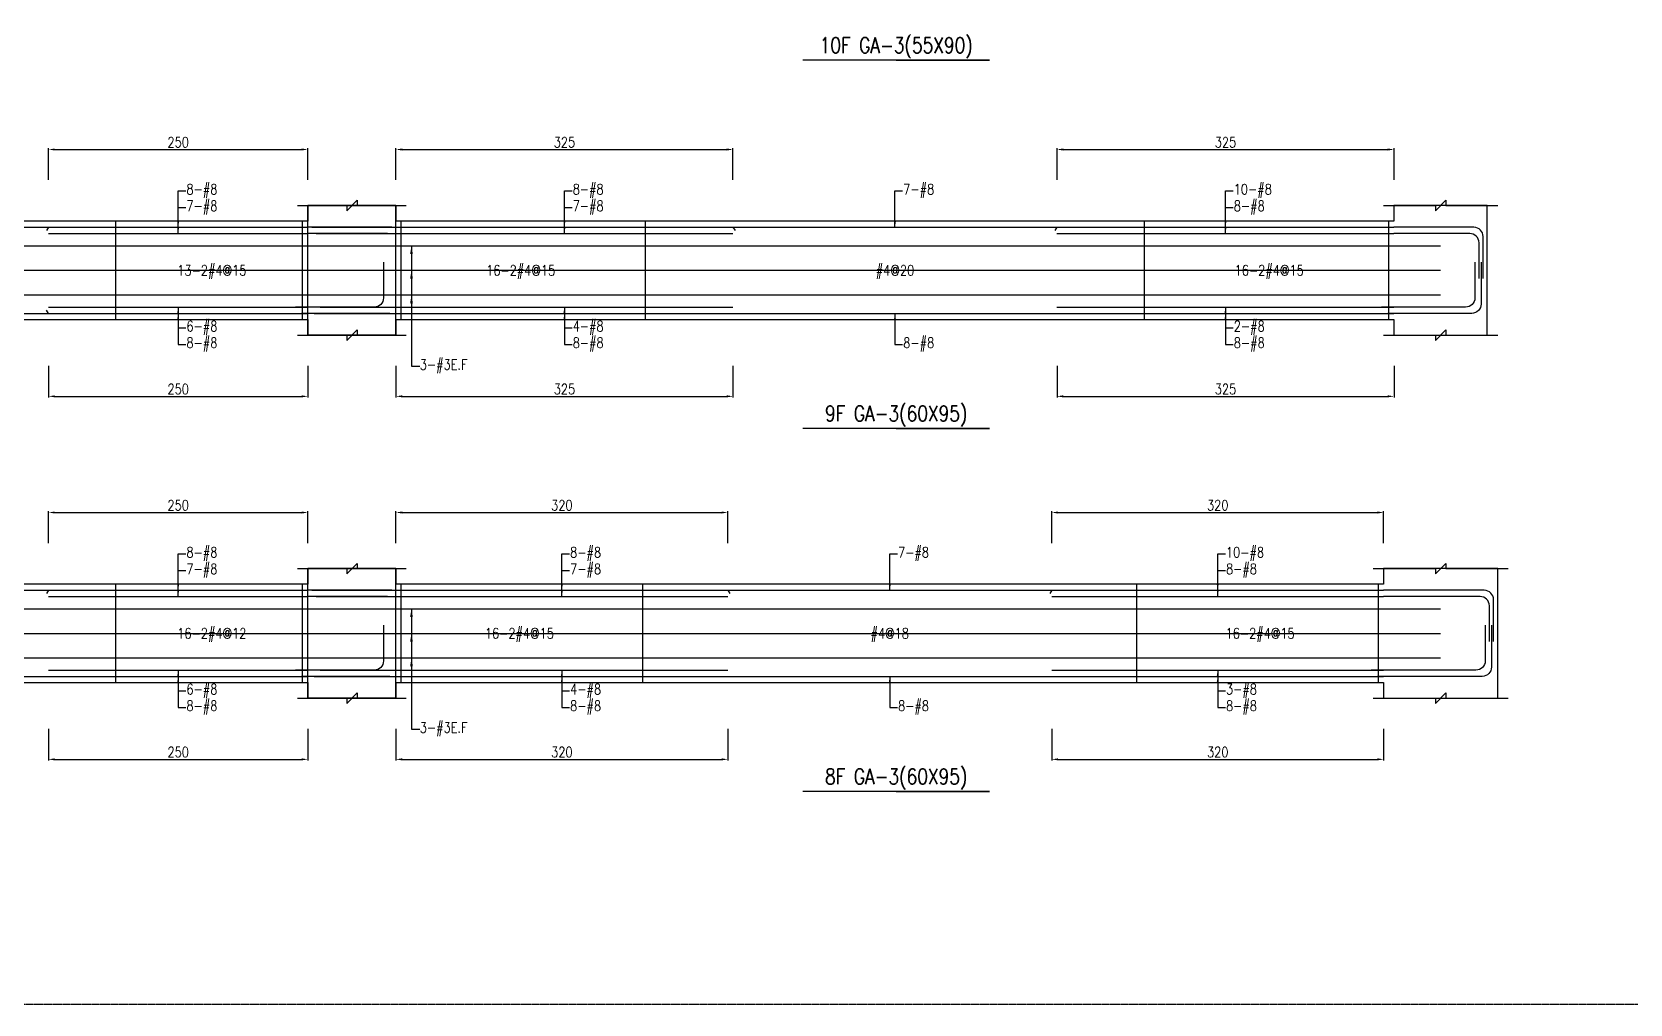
# Model space of a CAD drawing. Header units: millimetres. Extents: x 0 to 84580, y -12276 to 4373.
# Drawn here: x 37454 to 38995, y -3069 to -2132 of the extents above; entities that cross this region are included whole.
import ezdxf
from ezdxf.enums import TextEntityAlignment as Align

# ---------------------------------------------------------------- set-up
doc = ezdxf.new("R2010")
doc.units = ezdxf.units.MM
doc.header["$MEASUREMENT"] = 0
doc.linetypes.add('CENTER', pattern=[2, 1.25, -0.25, 0.25, -0.25])
for name, color, linetype in [('S-DIM', 2, 'Continuous'), ('S-GRID', 1, 'CENTER'), ('S-LEADER', 2, 'Continuous'), ('S-RC', 130, 'Continuous'), ('S-REINF', 6, 'Continuous'), ('S-TEXT', 2, 'Continuous')]:
    doc.layers.add(name, color=color, linetype=linetype)
doc.styles.add('CS4', font='romans.shx', dxfattribs={"width": 0.8, "bigfont": 'lsp.shx'})
doc.styles.get("Standard").update_dxf_attribs({"font": 'arial.ttf'})
doc.dimstyles.new('ISO-25', dxfattribs={"dimtxt": 2.5, "dimasz": 2.5, "dimexe": 1.25, "dimexo": 0.625, "dimtad": 1, "dimtxsty": 'Standard', "dimcen": 2.5, "dimadec": 0, "dimazin": 0, "dimtfac": 1, "dimtmove": 0, "dimatfit": 3, "dimfxl": 0, "dimarcsym": 0})

# ---------------------------------------------------------------- blocks, each defined once
blk = doc.blocks.new('*D982')
at = {"layer": 'DEFPOINTS', "color": 0, "transparency": 16777216}
for p in [(37720.2, -2595.1), (37470.2, -2625.1), (37720.2, -2625.1)]:
    blk.add_point(p, dxfattribs=at)
at = {"layer": 'S-DIM', "color": 0, "lineweight": -2, "transparency": 16777216}
for p, q in [((37470.2, -2624.5), (37470.2, -2593.8)), ((37476.2, -2595.1), (37714.2, -2595.1)), ((37720.2, -2624.5), (37720.2, -2593.8))]:
    blk.add_line(p, q, dxfattribs=at)
at = {"layer": 'S-DIM', "color": 0, "transparency": 16777216}
for points in [[(37476.2, -2594.1), (37476.2, -2596.1), (37470.2, -2595.1)], [(37714.2, -2594.1), (37714.2, -2596.1), (37720.2, -2595.1)]]:
    blk.add_solid(points, dxfattribs=at)
at = {"layer": 'S-DIM', "color": 0, "transparency": 16777216, "insert": (37595.2, -2588.1), "char_height": 10, "attachment_point": 5, "style": 'CS4'}
blk.add_mtext('250', dxfattribs=at)
blk = doc.blocks.new('*D984')
at = {"layer": 'DEFPOINTS', "color": 0, "transparency": 16777216}
for p in [(37470.2, -2803.1), (37720.2, -2803.1), (37720.2, -2833.1)]:
    blk.add_point(p, dxfattribs=at)
at = {"layer": 'S-DIM', "color": 0, "lineweight": -2, "transparency": 16777216}
for p, q in [((37470.2, -2803.7), (37470.2, -2834.3)), ((37720.2, -2803.7), (37720.2, -2834.3)), ((37476.2, -2833.1), (37714.2, -2833.1))]:
    blk.add_line(p, q, dxfattribs=at)
at = {"layer": 'S-DIM', "color": 0, "transparency": 16777216}
for points in [[(37476.2, -2832.1), (37476.2, -2834.1), (37470.2, -2833.1)], [(37714.2, -2832.1), (37714.2, -2834.1), (37720.2, -2833.1)]]:
    blk.add_solid(points, dxfattribs=at)
at = {"layer": 'S-DIM', "color": 0, "transparency": 16777216, "insert": (37595.2, -2826.1), "char_height": 10, "attachment_point": 5, "style": 'CS4'}
blk.add_mtext('250', dxfattribs=at)
blk = doc.blocks.new('*D972')
at = {"layer": 'DEFPOINTS', "color": 0, "transparency": 16777216}
for p in [(37720.2, -2245.1), (37470.2, -2275.1), (37720.2, -2275.1)]:
    blk.add_point(p, dxfattribs=at)
at = {"layer": 'S-DIM', "color": 0, "lineweight": -2, "transparency": 16777216}
for p, q in [((37470.2, -2274.5), (37470.2, -2243.8)), ((37476.2, -2245.1), (37714.2, -2245.1)), ((37720.2, -2274.5), (37720.2, -2243.8))]:
    blk.add_line(p, q, dxfattribs=at)
at = {"layer": 'S-DIM', "color": 0, "transparency": 16777216}
for points in [[(37476.2, -2244.1), (37476.2, -2246.1), (37470.2, -2245.1)], [(37714.2, -2244.1), (37714.2, -2246.1), (37720.2, -2245.1)]]:
    blk.add_solid(points, dxfattribs=at)
at = {"layer": 'S-DIM', "color": 0, "transparency": 16777216, "insert": (37595.2, -2238.1), "char_height": 10, "attachment_point": 5, "style": 'CS4'}
blk.add_mtext('250', dxfattribs=at)
blk = doc.blocks.new('*D974')
at = {"layer": 'DEFPOINTS', "color": 0, "transparency": 16777216}
for p in [(37470.2, -2453.1), (37720.2, -2453.1), (37720.2, -2483.1)]:
    blk.add_point(p, dxfattribs=at)
at = {"layer": 'S-DIM', "color": 0, "lineweight": -2, "transparency": 16777216}
for p, q in [((37470.2, -2453.7), (37470.2, -2484.3)), ((37720.2, -2453.7), (37720.2, -2484.3)), ((37476.2, -2483.1), (37714.2, -2483.1))]:
    blk.add_line(p, q, dxfattribs=at)
at = {"layer": 'S-DIM', "color": 0, "transparency": 16777216}
for points in [[(37476.2, -2482.1), (37476.2, -2484.1), (37470.2, -2483.1)], [(37714.2, -2482.1), (37714.2, -2484.1), (37720.2, -2483.1)]]:
    blk.add_solid(points, dxfattribs=at)
at = {"layer": 'S-DIM', "color": 0, "transparency": 16777216, "insert": (37595.2, -2476.1), "char_height": 10, "attachment_point": 5, "style": 'CS4'}
blk.add_mtext('250', dxfattribs=at)
blk = doc.blocks.new('*D988')
at = {"layer": 'DEFPOINTS', "color": 0, "transparency": 16777216}
for p in [(38125.2, -2595.1), (37805.2, -2625.1), (38125.2, -2625.1)]:
    blk.add_point(p, dxfattribs=at)
at = {"layer": 'S-DIM', "color": 0, "lineweight": -2, "transparency": 16777216}
for p, q in [((37805.2, -2624.5), (37805.2, -2593.8)), ((37811.2, -2595.1), (38119.2, -2595.1)), ((38125.2, -2624.5), (38125.2, -2593.8))]:
    blk.add_line(p, q, dxfattribs=at)
at = {"layer": 'S-DIM', "color": 0, "transparency": 16777216}
for points in [[(37811.2, -2594.1), (37811.2, -2596.1), (37805.2, -2595.1)], [(38119.2, -2594.1), (38119.2, -2596.1), (38125.2, -2595.1)]]:
    blk.add_solid(points, dxfattribs=at)
at = {"layer": 'S-DIM', "color": 0, "transparency": 16777216, "insert": (37965.2, -2588.1), "char_height": 10, "attachment_point": 5, "style": 'CS4'}
blk.add_mtext('320', dxfattribs=at)
blk = doc.blocks.new('*D989')
at = {"layer": 'DEFPOINTS', "color": 0, "transparency": 16777216}
for p in [(38757.7, -2595.1), (38437.7, -2625.1), (38757.7, -2625.1)]:
    blk.add_point(p, dxfattribs=at)
at = {"layer": 'S-DIM', "color": 0, "lineweight": -2, "transparency": 16777216}
for p, q in [((38437.7, -2624.5), (38437.7, -2593.8)), ((38443.7, -2595.1), (38751.7, -2595.1)), ((38757.7, -2624.5), (38757.7, -2593.8))]:
    blk.add_line(p, q, dxfattribs=at)
at = {"layer": 'S-DIM', "color": 0, "transparency": 16777216}
for points in [[(38443.7, -2594.1), (38443.7, -2596.1), (38437.7, -2595.1)], [(38751.7, -2594.1), (38751.7, -2596.1), (38757.7, -2595.1)]]:
    blk.add_solid(points, dxfattribs=at)
at = {"layer": 'S-DIM', "color": 0, "transparency": 16777216, "insert": (38597.7, -2588.1), "char_height": 10, "attachment_point": 5, "style": 'CS4'}
blk.add_mtext('320', dxfattribs=at)
blk = doc.blocks.new('*D990')
at = {"layer": 'DEFPOINTS', "color": 0, "transparency": 16777216}
for p in [(37805.2, -2803.1), (38125.2, -2803.1), (38125.2, -2833.1)]:
    blk.add_point(p, dxfattribs=at)
at = {"layer": 'S-DIM', "color": 0, "lineweight": -2, "transparency": 16777216}
for p, q in [((37805.2, -2803.7), (37805.2, -2834.3)), ((38125.2, -2803.7), (38125.2, -2834.3)), ((37811.2, -2833.1), (38119.2, -2833.1))]:
    blk.add_line(p, q, dxfattribs=at)
at = {"layer": 'S-DIM', "color": 0, "transparency": 16777216}
for points in [[(37811.2, -2832.1), (37811.2, -2834.1), (37805.2, -2833.1)], [(38119.2, -2832.1), (38119.2, -2834.1), (38125.2, -2833.1)]]:
    blk.add_solid(points, dxfattribs=at)
at = {"layer": 'S-DIM', "color": 0, "transparency": 16777216, "insert": (37965.2, -2826.1), "char_height": 10, "attachment_point": 5, "style": 'CS4'}
blk.add_mtext('320', dxfattribs=at)
blk = doc.blocks.new('*D991')
at = {"layer": 'DEFPOINTS', "color": 0, "transparency": 16777216}
for p in [(38437.7, -2803.1), (38757.7, -2803.1), (38757.7, -2833.1)]:
    blk.add_point(p, dxfattribs=at)
at = {"layer": 'S-DIM', "color": 0, "lineweight": -2, "transparency": 16777216}
for p, q in [((38437.7, -2803.7), (38437.7, -2834.3)), ((38757.7, -2803.7), (38757.7, -2834.3)), ((38443.7, -2833.1), (38751.7, -2833.1))]:
    blk.add_line(p, q, dxfattribs=at)
at = {"layer": 'S-DIM', "color": 0, "transparency": 16777216}
for points in [[(38443.7, -2832.1), (38443.7, -2834.1), (38437.7, -2833.1)], [(38751.7, -2832.1), (38751.7, -2834.1), (38757.7, -2833.1)]]:
    blk.add_solid(points, dxfattribs=at)
at = {"layer": 'S-DIM', "color": 0, "transparency": 16777216, "insert": (38597.7, -2826.1), "char_height": 10, "attachment_point": 5, "style": 'CS4'}
blk.add_mtext('320', dxfattribs=at)
blk = doc.blocks.new('*D1006')
at = {"layer": 'DEFPOINTS', "color": 0, "transparency": 16777216}
for p in [(38130.2, -2245.1), (37805.2, -2275.1), (38130.2, -2275.1)]:
    blk.add_point(p, dxfattribs=at)
at = {"layer": 'S-DIM', "color": 0, "lineweight": -2, "transparency": 16777216}
for p, q in [((37805.2, -2274.5), (37805.2, -2243.8)), ((37811.2, -2245.1), (38124.2, -2245.1)), ((38130.2, -2274.5), (38130.2, -2243.8))]:
    blk.add_line(p, q, dxfattribs=at)
at = {"layer": 'S-DIM', "color": 0, "transparency": 16777216}
for points in [[(37811.2, -2244.1), (37811.2, -2246.1), (37805.2, -2245.1)], [(38124.2, -2244.1), (38124.2, -2246.1), (38130.2, -2245.1)]]:
    blk.add_solid(points, dxfattribs=at)
at = {"layer": 'S-DIM', "color": 0, "transparency": 16777216, "insert": (37967.7, -2238.1), "char_height": 10, "attachment_point": 5, "style": 'CS4'}
blk.add_mtext('325', dxfattribs=at)
blk = doc.blocks.new('*D1007')
at = {"layer": 'DEFPOINTS', "color": 0, "transparency": 16777216}
for p in [(38767.7, -2245.1), (38442.7, -2275.1), (38767.7, -2275.1)]:
    blk.add_point(p, dxfattribs=at)
at = {"layer": 'S-DIM', "color": 0, "lineweight": -2, "transparency": 16777216}
for p, q in [((38442.7, -2274.5), (38442.7, -2243.8)), ((38448.7, -2245.1), (38761.7, -2245.1)), ((38767.7, -2274.5), (38767.7, -2243.8))]:
    blk.add_line(p, q, dxfattribs=at)
at = {"layer": 'S-DIM', "color": 0, "transparency": 16777216}
for points in [[(38448.7, -2244.1), (38448.7, -2246.1), (38442.7, -2245.1)], [(38761.7, -2244.1), (38761.7, -2246.1), (38767.7, -2245.1)]]:
    blk.add_solid(points, dxfattribs=at)
at = {"layer": 'S-DIM', "color": 0, "transparency": 16777216, "insert": (38605.2, -2238.1), "char_height": 10, "attachment_point": 5, "style": 'CS4'}
blk.add_mtext('325', dxfattribs=at)
blk = doc.blocks.new('*D1008')
at = {"layer": 'DEFPOINTS', "color": 0, "transparency": 16777216}
for p in [(37805.2, -2453.1), (38130.2, -2453.1), (38130.2, -2483.1)]:
    blk.add_point(p, dxfattribs=at)
at = {"layer": 'S-DIM', "color": 0, "lineweight": -2, "transparency": 16777216}
for p, q in [((37805.2, -2453.7), (37805.2, -2484.3)), ((38130.2, -2453.7), (38130.2, -2484.3)), ((37811.2, -2483.1), (38124.2, -2483.1))]:
    blk.add_line(p, q, dxfattribs=at)
at = {"layer": 'S-DIM', "color": 0, "transparency": 16777216}
for points in [[(37811.2, -2482.1), (37811.2, -2484.1), (37805.2, -2483.1)], [(38124.2, -2482.1), (38124.2, -2484.1), (38130.2, -2483.1)]]:
    blk.add_solid(points, dxfattribs=at)
at = {"layer": 'S-DIM', "color": 0, "transparency": 16777216, "insert": (37967.7, -2476.1), "char_height": 10, "attachment_point": 5, "style": 'CS4'}
blk.add_mtext('325', dxfattribs=at)
blk = doc.blocks.new('*D1009')
at = {"layer": 'DEFPOINTS', "color": 0, "transparency": 16777216}
for p in [(38442.7, -2453.1), (38767.7, -2453.1), (38767.7, -2483.1)]:
    blk.add_point(p, dxfattribs=at)
at = {"layer": 'S-DIM', "color": 0, "lineweight": -2, "transparency": 16777216}
for p, q in [((38442.7, -2453.7), (38442.7, -2484.3)), ((38767.7, -2453.7), (38767.7, -2484.3)), ((38448.7, -2483.1), (38761.7, -2483.1))]:
    blk.add_line(p, q, dxfattribs=at)
at = {"layer": 'S-DIM', "color": 0, "transparency": 16777216}
for points in [[(38448.7, -2482.1), (38448.7, -2484.1), (38442.7, -2483.1)], [(38761.7, -2482.1), (38761.7, -2484.1), (38767.7, -2483.1)]]:
    blk.add_solid(points, dxfattribs=at)
at = {"layer": 'S-DIM', "color": 0, "transparency": 16777216, "insert": (38605.2, -2476.1), "char_height": 10, "attachment_point": 5, "style": 'CS4'}
blk.add_mtext('325', dxfattribs=at)

msp = doc.modelspace()

# ---------------------------------------------------------------- linework, layer by layer
at = {"layer": 'S-GRID'}
msp.add_lwpolyline([(35832, -3069), (39061, -3069), (39061, -1000), (35832, -1000), (35832, -3069)], dxfattribs=at)
at = {"layer": 'S-RC'}
for points in [[(38287.673, -2159.093), (38377.673, -2159.093), (38197.673, -2159.093)], [(37710.173, -2299.093), (37757.673, -2299.102), (37757.672, -2304.102), (37767.674, -2294.104), (37767.673, -2299.104), (37815.173, -2299.114)], [(37710.173, -2299.093), (37757.673, -2299.102), (37757.672, -2304.102), (37767.674, -2294.104), (37767.673, -2299.104), (37815.173, -2299.114)], [(38757.673, -2299.093), (38807.673, -2299.103), (38807.672, -2304.103), (38817.674, -2294.105), (38817.673, -2299.105), (38867.673, -2299.115)], [(37720.173, -2409.093), (37720.173, -2424.093), (37805.173, -2424.093), (37805.173, -2299.093), (37720.173, -2299.093), (37720.173, -2314.093)], [(37805.173, -2409.093), (37805.173, -2424.093), (37720.173, -2424.093), (37720.173, -2299.093), (37805.173, -2299.093), (37805.173, -2314.093)], [(38767.673, -2409.093), (38767.673, -2424.093), (38857.673, -2424.093), (38857.673, -2299.093), (38767.673, -2299.093), (38767.673, -2314.093)], [(37720.173, -2314.093), (36980.173, -2314.093)], [(38767.673, -2314.093), (37805.173, -2314.093)], [(36980.173, -2409.093), (37720.173, -2409.093)], [(37710.173, -2424.093), (37757.673, -2424.102), (37757.672, -2429.102), (37767.674, -2419.104), (37767.673, -2424.104), (37815.173, -2424.114)], [(37710.173, -2424.093), (37757.673, -2424.102), (37757.672, -2429.102), (37767.674, -2419.104), (37767.673, -2424.104), (37815.173, -2424.114)], [(37805.173, -2409.093), (38767.673, -2409.093)], [(38757.673, -2424.093), (38807.673, -2424.103), (38807.672, -2429.103), (38817.674, -2419.105), (38817.673, -2424.105), (38867.673, -2424.115)], [(38287.673, -2514.093), (38377.673, -2514.093), (38197.673, -2514.093)], [(37710.173, -2649.093), (37757.673, -2649.102), (37757.672, -2654.102), (37767.674, -2644.104), (37767.673, -2649.104), (37815.173, -2649.114)], [(37710.173, -2649.093), (37757.673, -2649.102), (37757.672, -2654.102), (37767.674, -2644.104), (37767.673, -2649.104), (37815.173, -2649.114)], [(37720.173, -2759.093), (37720.173, -2774.093), (37805.173, -2774.093), (37805.173, -2649.093), (37720.173, -2649.093), (37720.173, -2664.093)], [(37805.173, -2759.093), (37805.173, -2774.093), (37720.173, -2774.093), (37720.173, -2649.093), (37805.173, -2649.093), (37805.173, -2664.093)], [(38747.673, -2649.093), (38807.673, -2649.105), (38807.672, -2654.105), (38817.674, -2644.107), (38817.673, -2649.107), (38877.673, -2649.119)], [(38757.673, -2759.093), (38757.673, -2774.093), (38867.673, -2774.093), (38867.673, -2649.093), (38757.673, -2649.093), (38757.673, -2664.093)], [(37720.173, -2664.093), (36980.173, -2664.093)], [(38757.673, -2664.093), (37805.173, -2664.093)], [(36980.173, -2759.093), (37720.173, -2759.093)], [(37710.173, -2774.093), (37757.673, -2774.102), (37757.672, -2779.102), (37767.674, -2769.104), (37767.673, -2774.104), (37815.173, -2774.114)], [(37710.173, -2774.093), (37757.673, -2774.102), (37757.672, -2779.102), (37767.674, -2769.104), (37767.673, -2774.104), (37815.173, -2774.114)], [(37805.173, -2759.093), (38757.673, -2759.093)], [(38747.673, -2774.093), (38807.673, -2774.105), (38807.672, -2779.105), (38817.674, -2769.107), (38817.673, -2774.107), (38877.673, -2774.119)], [(38287.673, -2864.093), (38377.673, -2864.093), (38197.673, -2864.093)]]:
    msp.add_lwpolyline(points, dxfattribs=at)
at = {"layer": 'S-REINF'}
for points in [[(37230.173, -2320.093), (37470.173, -2320.093)], [(37470.173, -2320.093), (37468.173, -2323.093)], [(37470.173, -2320.093), (37720.173, -2320.093)], [(37470.173, -2326.093), (37720.173, -2326.093)], [(37801.173, -2320.093), (37720.173, -2320.093)], [(37797.173, -2326.093), (37720.173, -2326.093)], [(37724.173, -2320.093), (37805.173, -2320.093)], [(37728.173, -2326.093), (37805.173, -2326.093)], [(37805.173, -2320.093), (38130.173, -2320.093)], [(37805.173, -2326.093), (38130.173, -2326.093)], [(38130.173, -2320.093), (38132.173, -2323.093)], [(38130.173, -2320.093), (38442.673, -2320.093)], [(38442.673, -2320.093), (38440.673, -2323.093)], [(38442.673, -2320.093), (38767.673, -2320.093)], [(38442.673, -2326.093), (38767.673, -2326.093)], [(37230.173, -2403.093), (37470.173, -2403.093)], [(37470.173, -2403.093), (37468.173, -2400.093)], [(37470.173, -2397.093), (37720.173, -2397.093)], [(37470.173, -2403.093), (37720.173, -2403.093)], [(37799.173, -2403.093), (37714.173, -2403.093)], [(37726.173, -2403.093), (37805.173, -2403.093)], [(37732.173, -2397.093), (37805.173, -2397.093)], [(37805.173, -2397.093), (38130.173, -2397.093)], [(37805.173, -2403.093), (38130.173, -2403.093)], [(38130.173, -2403.093), (38442.673, -2403.093)], [(38442.673, -2397.093), (38767.673, -2397.093)], [(38442.673, -2403.093), (38767.673, -2403.093)], [(37230.173, -2670.093), (37470.173, -2670.093)], [(37470.173, -2670.093), (37468.173, -2673.093)], [(37470.173, -2670.093), (37720.173, -2670.093)], [(37470.173, -2676.093), (37720.173, -2676.093)], [(37801.173, -2670.093), (37720.173, -2670.093)], [(37797.173, -2676.093), (37720.173, -2676.093)], [(37724.173, -2670.093), (37805.173, -2670.093)], [(37728.173, -2676.093), (37805.173, -2676.093)], [(37805.173, -2670.093), (38125.173, -2670.093)], [(37805.173, -2676.093), (38125.173, -2676.093)], [(38125.173, -2670.093), (38127.173, -2673.093)], [(38125.173, -2670.093), (38437.673, -2670.093)], [(38437.673, -2670.093), (38435.673, -2673.093)], [(38437.673, -2670.093), (38757.673, -2670.093)], [(38437.673, -2676.093), (38757.673, -2676.093)], [(37230.173, -2753.093), (37470.173, -2753.093)], [(37470.173, -2747.093), (37720.173, -2747.093)], [(37470.173, -2753.093), (37720.173, -2753.093)], [(37799.173, -2753.093), (37714.173, -2753.093)], [(37726.173, -2753.093), (37805.173, -2753.093)], [(37732.173, -2747.093), (37805.173, -2747.093)], [(37805.173, -2747.093), (38125.173, -2747.093)], [(37805.173, -2753.093), (38125.173, -2753.093)], [(38125.173, -2753.093), (38437.673, -2753.093)], [(38437.673, -2747.093), (38757.673, -2747.093)], [(38437.673, -2753.093), (38757.673, -2753.093)]]:
    msp.add_lwpolyline(points, dxfattribs=at)
at = {"layer": 'S-REINF', "color": 1}
for points in [[(37535.173, -2409.093), (37535.173, -2314.093)], [(37715.173, -2409.093), (37715.173, -2314.093)], [(37810.173, -2409.093), (37810.173, -2314.093)], [(38045.798, -2409.093), (38045.798, -2314.093)], [(38527.048, -2409.093), (38527.048, -2314.093)], [(38762.673, -2409.093), (38762.673, -2314.093)], [(36937.673, -2337.843), (37762.673, -2337.843)], [(37762.673, -2337.843), (38812.673, -2337.843)], [(36937.673, -2361.593), (37762.673, -2361.593)], [(37762.673, -2361.593), (38812.673, -2361.593)], [(36937.673, -2385.343), (37762.673, -2385.343)], [(37762.673, -2385.343), (38812.673, -2385.343)], [(37535.173, -2759.093), (37535.173, -2664.093)], [(37715.173, -2759.093), (37715.173, -2664.093)], [(37810.173, -2759.093), (37810.173, -2664.093)], [(38043.298, -2759.093), (38043.298, -2664.093)], [(38519.548, -2759.093), (38519.548, -2664.093)], [(38752.673, -2759.093), (38752.673, -2664.093)], [(36937.673, -2687.843), (37762.673, -2687.843)], [(37762.673, -2687.843), (38812.673, -2687.843)], [(36937.673, -2711.593), (37762.673, -2711.593)], [(37762.673, -2711.593), (38812.673, -2711.593)], [(36937.673, -2735.343), (37762.673, -2735.343)], [(37762.673, -2735.343), (38812.673, -2735.343)]]:
    msp.add_lwpolyline(points, dxfattribs=at)
at = {"layer": 'S-REINF'}
for points in [[(38853.673, -2369.593), (38853.673, -2329.093, 0.41421356), (38844.673, -2320.093), (38767.673, -2320.093)], [(38849.673, -2369.593), (38849.673, -2335.093, 0.41421356), (38840.673, -2326.093), (38767.673, -2326.093)], [(37793.173, -2353.593), (37793.173, -2388.093, -0.41421356), (37784.173, -2397.093), (37708.173, -2397.093)], [(38845.673, -2353.593), (38845.673, -2388.093, -0.41421356), (38836.673, -2397.093), (38755.673, -2397.093)], [(38851.673, -2353.593), (38851.673, -2394.093, -0.41421356), (38842.673, -2403.093), (38761.673, -2403.093)], [(38863.673, -2719.593), (38863.673, -2679.093, 0.41421356), (38854.673, -2670.093), (38757.673, -2670.093)], [(38859.673, -2719.593), (38859.673, -2685.093, 0.41421356), (38850.673, -2676.093), (38757.673, -2676.093)], [(37793.173, -2703.593), (37793.173, -2738.093, -0.41421356), (37784.173, -2747.093), (37708.173, -2747.093)], [(38855.673, -2703.593), (38855.673, -2738.093, -0.41421356), (38846.673, -2747.093), (38745.673, -2747.093)], [(38861.673, -2703.593), (38861.673, -2744.093, -0.41421356), (38852.673, -2753.093), (38751.673, -2753.093)]]:
    msp.add_lwpolyline(points, format="xyb", dxfattribs=at)

# ---------------------------------------------------------------- texts
at = {"layer": 'S-LEADER', "char_height": 10, "attachment_point": 4, "style": 'CS4'}
for s, insert in [('8-#8', (37603.173, -2285.093)), ('8-#8', (37975.673, -2285.093)), ('7-#8', (38294.423, -2285.093)), ('10-#8', (38613.173, -2285.093)), ('7-#8', (37603.173, -2301.093)), ('7-#8', (37975.673, -2301.093)), ('8-#8', (38613.173, -2301.093)), ('6-#8', (37603.173, -2417.093)), ('4-#8', (37975.673, -2417.093)), ('2-#8', (38613.173, -2417.093)), ('8-#8', (37603.173, -2433.093)), ('8-#8', (37975.673, -2433.093)), ('8-#8', (38294.423, -2433.093)), ('8-#8', (38613.173, -2433.093)), ('8-#8', (37603.173, -2635.093)), ('8-#8', (37973.173, -2635.093)), ('7-#8', (38289.423, -2635.093)), ('10-#8', (38605.673, -2635.093)), ('7-#8', (37603.173, -2651.093)), ('7-#8', (37973.173, -2651.093)), ('8-#8', (38605.673, -2651.093)), ('6-#8', (37603.173, -2767.093)), ('4-#8', (37973.173, -2767.093)), ('3-#8', (38605.673, -2767.093)), ('8-#8', (37603.173, -2783.093)), ('8-#8', (37973.173, -2783.093)), ('8-#8', (38289.423, -2783.093)), ('8-#8', (38605.673, -2783.093))]:
    msp.add_mtext(s, dxfattribs=dict(at, insert=insert))
at = {"layer": 'S-LEADER', "color": 3, "char_height": 10, "attachment_point": 4, "style": 'CS4'}
for insert in [(37828.173, -2454.093), (37828.173, -2804.093)]:
    msp.add_mtext('3-#3E.F', dxfattribs=dict(at, insert=insert))
at = {"layer": 'S-RC', "style": 'CS4', "width": 0.8}
for s, p in [('10F GA-3(55X90)', (38287.673, -2152.093)), ('9F GA-3(60X95)', (38287.673, -2507.093)), ('8F GA-3(60X95)', (38287.673, -2857.093))]:
    msp.add_text(s, height=15, dxfattribs=at).set_placement(p, align=Align.CENTER)
at = {"layer": 'S-TEXT', "color": 1, "style": 'CS4', "width": 0.8}
for s, p in [('13-2#4@15', (37627.673, -2366.593)), ('16-2#4@15', (37925.485, -2366.593)), ('#4@20', (38286.423, -2366.593)), ('16-2#4@15', (38647.36, -2366.593)), ('16-2#4@12', (37627.673, -2716.593)), ('16-2#4@15', (37924.235, -2716.593)), ('#4@18', (38281.423, -2716.593)), ('16-2#4@15', (38638.61, -2716.593))]:
    msp.add_text(s, height=10, dxfattribs=at).set_placement(p, align=Align.CENTER)

# ---------------------------------------------------------------- dimensions: what is measured, and where the dimension line sits
at = {"layer": 'S-DIM'}
for p1, p2, distance, picture, middle in [((37470.173, -2275.093), (37720.173, -2275.093), 30, '*D972', (37595.173, -2238.093)), ((37805.173, -2275.093), (38130.173, -2275.093), 30, '*D1006', (37967.673, -2238.093)), ((38442.673, -2275.093), (38767.673, -2275.093), 30, '*D1007', (38605.173, -2238.093)), ((37470.173, -2453.093), (37720.173, -2453.093), -30, '*D974', (37595.173, -2476.093)), ((37805.173, -2453.093), (38130.173, -2453.093), -30, '*D1008', (37967.673, -2476.093)), ((38442.673, -2453.093), (38767.673, -2453.093), -30, '*D1009', (38605.173, -2476.093)), ((37470.173, -2625.093), (37720.173, -2625.093), 30, '*D982', (37595.173, -2588.093)), ((37805.173, -2625.093), (38125.173, -2625.093), 30, '*D988', (37965.173, -2588.093)), ((38437.673, -2625.093), (38757.673, -2625.093), 30, '*D989', (38597.673, -2588.093)), ((37470.173, -2803.093), (37720.173, -2803.093), -30, '*D984', (37595.173, -2826.093)), ((37805.173, -2803.093), (38125.173, -2803.093), -30, '*D990', (37965.173, -2826.093)), ((38437.673, -2803.093), (38757.673, -2803.093), -30, '*D991', (38597.673, -2826.093))]:
    dim = msp.add_aligned_dim(p1=p1, p2=p2, distance=distance, dimstyle='ISO-25', override={"dimtxt": 10, "dimasz": 6, "dimgap": 2, "dimtxsty": 'CS4'}, dxfattribs=at)
    dim.commit()
    dim.dimension.update_dxf_attribs({"geometry": picture, "text_midpoint": middle})

# ---------------------------------------------------------------- leaders
at = {"layer": 'S-LEADER', "annotation_type": 0, "has_hookline": 1, "hookline_direction": 0}
for points, override, text_width in [([(37595.173, -2320.093), (37595.173, -2285.093), (37602.548, -2285.093)], {"dimasz": 6, "dimtad": 0}, 30.857), ([(37967.673, -2320.093), (37967.673, -2285.093), (37975.048, -2285.093)], {"dimasz": 6, "dimtad": 0}, 30.857), ([(38286.423, -2320.093), (38286.423, -2285.093), (38293.798, -2285.093)], {"dimasz": 6, "dimtad": 0}, 30.857), ([(38605.173, -2320.093), (38605.173, -2285.093), (38612.548, -2285.093)], {"dimasz": 6, "dimtad": 0}, 37.333), ([(37595.173, -2326.093), (37595.173, -2301.093), (37602.548, -2301.093)], {"dimasz": 6, "dimtad": 0}, 30.857), ([(37967.673, -2326.093), (37967.673, -2301.093), (37975.048, -2301.093)], {"dimasz": 6, "dimtad": 0}, 30.857), ([(38605.173, -2326.093), (38605.173, -2301.093), (38612.548, -2301.093)], {"dimasz": 6, "dimtad": 0}, 30.857), ([(37820.173, -2385.343), (37820.173, -2454.093), (37827.548, -2454.093)], {"dimasz": 8, "dimtad": 0}, 49.524), ([(37595.173, -2397.093), (37595.173, -2417.093), (37602.548, -2417.093)], {"dimasz": 6, "dimtad": 0}, 30.476), ([(37595.173, -2403.093), (37595.173, -2433.093), (37602.548, -2433.093)], {"dimasz": 6, "dimtad": 0}, 30.857), ([(37967.673, -2397.093), (37967.673, -2417.093), (37975.048, -2417.093)], {"dimasz": 6, "dimtad": 0}, 30.857), ([(37967.673, -2403.093), (37967.673, -2433.093), (37975.048, -2433.093)], {"dimasz": 6, "dimtad": 0}, 30.857), ([(38286.423, -2403.093), (38286.423, -2433.093), (38293.798, -2433.093)], {"dimasz": 6, "dimtad": 0}, 30.857), ([(38605.173, -2397.093), (38605.173, -2417.093), (38612.548, -2417.093)], {"dimasz": 6, "dimtad": 0}, 30.857), ([(38605.173, -2403.093), (38605.173, -2433.093), (38612.548, -2433.093)], {"dimasz": 6, "dimtad": 0}, 30.857), ([(37595.173, -2670.093), (37595.173, -2635.093), (37602.548, -2635.093)], {"dimasz": 6, "dimtad": 0}, 30.857), ([(37965.173, -2670.093), (37965.173, -2635.093), (37972.548, -2635.093)], {"dimasz": 6, "dimtad": 0}, 30.857), ([(38281.423, -2670.093), (38281.423, -2635.093), (38288.798, -2635.093)], {"dimasz": 6, "dimtad": 0}, 30.857), ([(38597.673, -2670.093), (38597.673, -2635.093), (38605.048, -2635.093)], {"dimasz": 6, "dimtad": 0}, 37.333), ([(37595.173, -2676.093), (37595.173, -2651.093), (37602.548, -2651.093)], {"dimasz": 6, "dimtad": 0}, 30.857), ([(37965.173, -2676.093), (37965.173, -2651.093), (37972.548, -2651.093)], {"dimasz": 6, "dimtad": 0}, 30.857), ([(38597.673, -2676.093), (38597.673, -2651.093), (38605.048, -2651.093)], {"dimasz": 6, "dimtad": 0}, 30.857), ([(37820.173, -2735.343), (37820.173, -2804.093), (37827.548, -2804.093)], {"dimasz": 8, "dimtad": 0}, 49.524), ([(37595.173, -2747.093), (37595.173, -2767.093), (37602.548, -2767.093)], {"dimasz": 6, "dimtad": 0}, 30.476), ([(37595.173, -2753.093), (37595.173, -2783.093), (37602.548, -2783.093)], {"dimasz": 6, "dimtad": 0}, 30.857), ([(37965.173, -2747.093), (37965.173, -2767.093), (37972.548, -2767.093)], {"dimasz": 6, "dimtad": 0}, 30.857), ([(37965.173, -2753.093), (37965.173, -2783.093), (37972.548, -2783.093)], {"dimasz": 6, "dimtad": 0}, 30.857), ([(38281.423, -2753.093), (38281.423, -2783.093), (38288.798, -2783.093)], {"dimasz": 6, "dimtad": 0}, 30.857), ([(38597.673, -2747.093), (38597.673, -2767.093), (38605.048, -2767.093)], {"dimasz": 6, "dimtad": 0}, 30.857), ([(38597.673, -2753.093), (38597.673, -2783.093), (38605.048, -2783.093)], {"dimasz": 6, "dimtad": 0}, 30.857)]:
    msp.add_leader(points, dimstyle='ISO-25', override=override, dxfattribs=dict(at, text_width=text_width))
at = {"layer": 'S-LEADER'}
for points in [[(37820.173, -2337.843), (37820.173, -2454.093), (37828.173, -2454.093)], [(37820.173, -2361.593), (37820.173, -2454.093), (37828.173, -2454.093)], [(37820.173, -2687.843), (37820.173, -2804.093), (37828.173, -2804.093)], [(37820.173, -2711.593), (37820.173, -2804.093), (37828.173, -2804.093)]]:
    msp.add_leader(points, dimstyle='ISO-25', override={"dimasz": 8}, dxfattribs=at)

doc.saveas('drawing.dxf')
